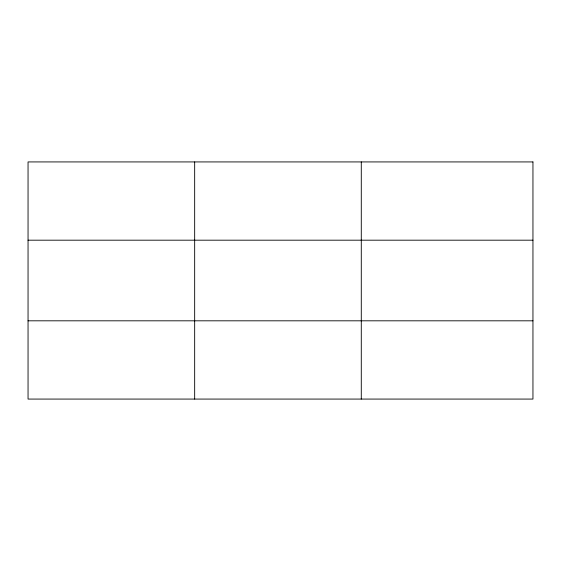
<?xml version="1.0" encoding="UTF-8"?>
<svg xmlns="http://www.w3.org/2000/svg" width="561" height="561" viewBox="0 0 561 561"><rect width="100%" height="100%" fill="white"/><g stroke="black" fill="none" stroke-linecap="round" stroke-linejoin="round"><path stroke-width="0.84" d="M194.667 161.926L194.667 399.074M361.284 161.926L361.284 399.074M28.05 240.185L532.95 240.185M28.05 320.815L532.95 320.815M532.95 161.926L532.95 399.074L28.05 399.074L28.05 161.926L532.95 161.926"/></g></svg>
